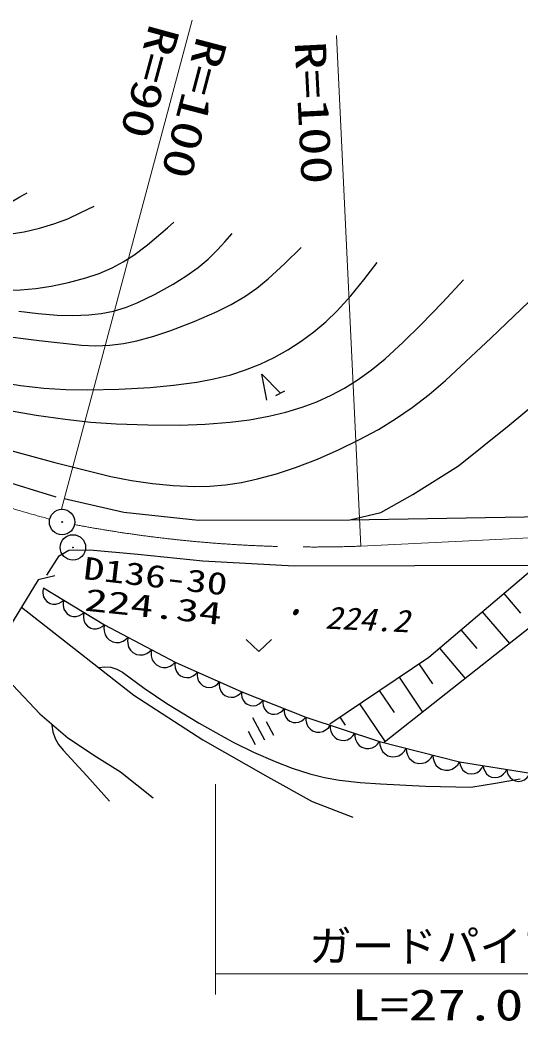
# Model space of a CAD drawing. Units: millimetres, scale not verified. Extents: x 40000 to 680000, y 20000 to 380000.
# Drawn here: x 468836 to 498252, y 236179 to 294977 of the extents above; entities that cross this region are included whole.
import ezdxf
from ezdxf.enums import TextEntityAlignment as Align

# ---------------------------------------------------------------- set-up
doc = ezdxf.new("R2010")
doc.units = ezdxf.units.MM
doc.header["$LTSCALE"] = 1000
doc.linetypes.add('CHAIN', pattern=[18.5, 12, -1.5, 3.5, -1.5])
for name, color, linetype, lineweight in [('M-BGD', 7, 'Continuous', 25), ('M-BGD-HTXT', 7, 'Continuous', 13), ('M-BMK', 2, 'CHAIN', 13)]:
    doc.layers.add(name, color=color, linetype=linetype, lineweight=lineweight)
doc.layers.add('M-BMK-SRVR', color=7, linetype='Continuous')
doc.styles.add('ＭＳ ゴシック', font='')
doc.styles.get('ＭＳ ゴシック').set_extended_font_data('MS Gothic')

# ---------------------------------------------------------------- blocks, each defined once
blk = doc.blocks.new('BUHIN141')
at = {"color": 3, "linetype": 'Continuous', "lineweight": 25}
for radius in [746, 22.5]:
    blk.add_circle((0, 0), radius, dxfattribs=at)
blk = doc.blocks.new('BUHIN169')
at = {"color": 7, "linetype": 'Continuous', "lineweight": 25}
blk.add_lwpolyline([(-611, 336), (-642, 170), (-635, 11), (-589, -189), (-495, -336), (-377, -461), (-188, -565), (-19, -598), (156, -599), (349, -530), (485, -450), (611, -336)], dxfattribs=at)
blk = doc.blocks.new('BUHIN170')
at = {"color": 7, "linetype": 'Continuous', "lineweight": 25}
blk.add_lwpolyline([(-708, 338), (-732, 150), (-713, -29), (-650, -250), (-534, -409), (-394, -542), (-174, -647), (17, -673), (214, -662), (426, -573), (573, -474), (708, -338)], dxfattribs=at)
blk = doc.blocks.new('BUHIN171')
at = {"color": 7, "linetype": 'Continuous', "lineweight": 25}
blk.add_lwpolyline([(-662, 261), (-673, 90), (-644, -71), (-573, -268), (-458, -405), (-322, -516), (-117, -597), (58, -608), (235, -587), (422, -492), (549, -393), (662, -261)], dxfattribs=at)
blk = doc.blocks.new('BUHIN172')
at = {"color": 7, "linetype": 'Continuous', "lineweight": 25}
blk.add_lwpolyline([(-636, 220), (-639, 57), (-606, -93), (-530, -276), (-417, -401), (-284, -500), (-86, -569), (80, -573), (246, -545), (419, -448), (535, -349), (636, -220)], dxfattribs=at)
blk = doc.blocks.new('BUHIN173')
at = {"color": 7, "linetype": 'Continuous', "lineweight": 25}
blk.add_lwpolyline([(-732, 210), (-726, 26), (-679, -142), (-582, -344), (-446, -478), (-290, -583), (-63, -648), (125, -642), (311, -601), (500, -481), (625, -362), (732, -210)], dxfattribs=at)
blk = doc.blocks.new('BUHIN174')
at = {"color": 7, "linetype": 'Continuous', "lineweight": 25}
blk.add_lwpolyline([(-791, 166), (-769, -29), (-707, -203), (-589, -409), (-435, -540), (-262, -639), (-17, -690), (182, -669), (376, -611), (566, -469), (689, -334), (791, -166)], dxfattribs=at)
blk = doc.blocks.new('BUHIN175')
at = {"color": 7, "linetype": 'Continuous', "lineweight": 25}
blk.add_lwpolyline([(-697, 79), (-663, -87), (-594, -232), (-476, -401), (-332, -502), (-174, -573), (41, -597), (211, -564), (374, -498), (527, -360), (623, -233), (697, -79)], dxfattribs=at)
blk = doc.blocks.new('BUHIN134')
at = {"color": 7, "linetype": 'Continuous', "lineweight": 25}
for p, q in [((-377, 649), (377, -649)), ((442, 434), (894, -344)), ((-596, -168), (-144, -947))]:
    blk.add_line(p, q, dxfattribs=at)
blk = doc.blocks.new('BUHIN133')
at = {"color": 7, "linetype": 'Continuous', "lineweight": 25}
blk.add_line((501, -572), (1020, -271), dxfattribs=at)
blk.add_lwpolyline([(-21, -875), (-377, 649), (770, -416)], dxfattribs=at)
blk = doc.blocks.new('BUHIN200')
at = {"color": 7, "linetype": 'Continuous', "lineweight": 25}
blk.add_lwpolyline([(-764, 324), (15, -352), (734, 388)], dxfattribs=at)
blk = doc.blocks.new('BUHIN4')
at = {"color": 3, "linetype": 'Continuous', "lineweight": 25}
for radius in [746, 22.5]:
    blk.add_circle((0, 0), radius, dxfattribs=at)

msp = doc.modelspace()

# ---------------------------------------------------------------- linework, layer by layer
at = {"layer": 'M-BGD'}
for p, q in [((497549, 271169), (499399, 272711)), ((494587, 268794), (497549, 271169)), ((491904, 267097), (494587, 268794)), ((465279, 268702), (470947, 266970)), ((490022, 266048), (491904, 267097)), ((471429, 266861), (474934, 266071)), ((474934, 266071), (479311, 265599)), ((488202, 265616), (490022, 266048)), ((488202, 265616), (501697, 265851)), ((479311, 265599), (488202, 265616)), ((470411, 262363), (471143, 263498)), ((471143, 263498), (471692, 263827)), ((471692, 263827), (472937, 263864)), ((472937, 263864), (475757, 263608)), ((475757, 263608), (479565, 263205)), ((479565, 263205), (484929, 262912)), ((484929, 262912), (499101, 262949)), ((492838, 257549), (499197, 262953)), ((470871, 262321), (469898, 262087)), ((469898, 262087), (463712, 251976)), ((502162, 261975), (490212, 252533)), ((470216, 261623), (473794, 259455)), ((497238, 261288), (498215, 260138)), ((468923, 260493), (471549, 258422)), ((495981, 260220), (497571, 258348)), ((473794, 259455), (477950, 257250)), ((494724, 259151), (495655, 258055)), ((471549, 258422), (475514, 255313)), ((487026, 253625), (492838, 257549)), ((493467, 258083), (494981, 256301)), ((477950, 257250), (481853, 255516)), ((492257, 257157), (493052, 255980)), ((491094, 256372), (492478, 254323)), ((468411, 255912), (470008, 254229)), ((475514, 255313), (479564, 252689)), ((481853, 255516), (485611, 254034)), ((489932, 255587), (490797, 254306)), ((488769, 254802), (490270, 252579)), ((470008, 254229), (471634, 252803)), ((485611, 254034), (489948, 252588)), ((487607, 254017), (487919, 253556)), ((471634, 252803), (473317, 251690)), ((479564, 252689), (483386, 250521)), ((489948, 252588), (494646, 251396)), ((473317, 251690), (474743, 250806)), ((494646, 251396), (498802, 250745)), ((474743, 250806), (476655, 249294)), ((483386, 250521), (485982, 249066)), ((485982, 249066), (488378, 248153))]:
    msp.add_line(p, q, dxfattribs=at)
for points in [[(456045, 288823), (456538, 288059), (457074, 287339), (457469, 286912), (457907, 286528), (458596, 286035), (459328, 285584), (460571, 284858), (461833, 284188), (462374, 283969), (462935, 283807), (463611, 283688), (464310, 283627), (465201, 283614), (466100, 283662), (466726, 283748), (467335, 283892), (467874, 284087), (468403, 284342), (468831, 284582), (469255, 284835)], [(468173, 282389), (469084, 282537), (469982, 282744), (470815, 282996), (471637, 283307), (472416, 283661), (473191, 284048)], [(468094, 279116), (468860, 279123), (469763, 279199), (470664, 279335), (471688, 279550), (472700, 279824), (473479, 280091), (474240, 280416), (474897, 280763), (475524, 281163), (476329, 281767), (477111, 282430), (477488, 282766), (477870, 283112)], [(468775, 277882), (469892, 277730), (471017, 277638), (471939, 277614), (472871, 277651), (473597, 277733), (474321, 277875), (475024, 278090), (475709, 278362), (476773, 278880), (477822, 279457), (478581, 279922), (479302, 280434), (479890, 280935), (480440, 281483), (480865, 281947), (481289, 282428)], [(467464, 276466), (469951, 276143), (472455, 275879), (473282, 275844), (474105, 275870), (474903, 275969), (475704, 276129), (476701, 276401), (477688, 276732), (479059, 277261), (480407, 277847), (481235, 278264), (482038, 278738), (482744, 279231), (483415, 279774), (484395, 280673), (485344, 281617)], [(467519, 273721), (468873, 273504), (470235, 273347), (471529, 273267), (472822, 273246), (474640, 273289), (476468, 273393), (477850, 273518), (479222, 273703), (480224, 273893), (481221, 274144), (482078, 274420), (482928, 274758), (483756, 275152), (484567, 275605), (485347, 276110), (486092, 276663), (486788, 277256), (487449, 277897), (488254, 278785), (489021, 279721), (489409, 280218), (489801, 280726)], [(468099, 272068), (469791, 271766), (471494, 271524), (472985, 271360), (474479, 271257), (476345, 271192), (478229, 271186), (479701, 271238), (481167, 271351), (482308, 271493), (483452, 271698), (484438, 271935), (485409, 272231), (486274, 272554), (487113, 272931), (487887, 273346), (488630, 273814), (489464, 274417), (490272, 275077), (491344, 276052), (492381, 277077), (493636, 278383), (494874, 279711)], [(467627, 269865), (470887, 268980), (474166, 268153), (475381, 267925), (476607, 267757), (477833, 267639), (479074, 267581), (479983, 267592), (480899, 267664), (481844, 267810), (482781, 268016), (483899, 268327), (485009, 268698), (486296, 269190), (487570, 269742), (488739, 270307), (489889, 270929), (490892, 271544), (491870, 272215), (492866, 272985), (493826, 273801), (496511, 276308), (499163, 278853)], [(473451, 256947), (473808, 256982), (474163, 256955), (474515, 256844), (474851, 256673), (476131, 255731), (477452, 254834), (479360, 253680), (481304, 252574), (482540, 251970), (483813, 251416), (484819, 251025), (485853, 250688), (486714, 250479), (487599, 250326), (488800, 250190), (490007, 250113), (492653, 249982), (495306, 249912), (496755, 250145), (498203, 250408)], [(470707, 253556), (470771, 253159), (470895, 252777), (471103, 252421), (471367, 252091), (472759, 250582), (474098, 249085)]]:
    msp.add_lwpolyline(points, dxfattribs=at)
at = {"layer": 'M-BGD-HTXT'}
for p, q in [((478944, 294977), (471262, 266236)), ((487424, 294058), (488850, 264071)), ((480311, 250099), (480311, 237730)), ((480311, 238947), (510929, 238947))]:
    msp.add_line(p, q, dxfattribs=at)
at = {"layer": 'M-BMK'}
msp.add_line((488850, 264071), (501657, 264699), dxfattribs=at)
for centre, radius, start, end in [((493861, 351795), 89228, 227.31525, 254.87164), ((486110, 339912), 75891, 259.31525, 272.0694)]:
    msp.add_arc(centre, radius, start, end, dxfattribs=at)

# ---------------------------------------------------------------- block references
at = {"layer": 'M-BGD', "rotation": 357.58723}
for name, p in [('BUHIN133', (483386, 273512)), ('BUHIN169', (470812, 261262)), ('BUHIN169', (472005, 260539)), ('BUHIN169', (473197, 259816)), ('BUHIN170', (474486, 259088)), ('BUHIN170', (475872, 258353)), ('BUHIN200', (482860, 258236)), ('BUHIN170', (477257, 257618)), ('BUHIN171', (478600, 256961)), ('BUHIN171', (479901, 256383)), ('BUHIN171', (481202, 255805)), ('BUHIN172', (482479, 255269)), ('BUHIN172', (483732, 254775)), ('BUHIN134', (482833, 253351)), ('BUHIN172', (484985, 254281)), ('BUHIN173', (486334, 253793)), ('BUHIN173', (487779, 253311)), ('BUHIN173', (489225, 252829)), ('BUHIN174', (490731, 252390)), ('BUHIN174', (492297, 251992)), ('BUHIN174', (493863, 251595)), ('BUHIN175', (495339, 251287)), ('BUHIN175', (496724, 251071)), ('BUHIN175', (498109, 250854))]:
    msp.add_blockref(name, p, dxfattribs=at)
at = {"layer": 'M-BMK-SRVR', "rotation": 357.58723}
for name, p in [('BUHIN4', (471305, 265488)), ('BUHIN141', (471943, 263996))]:
    msp.add_blockref(name, p, dxfattribs=at)

# ---------------------------------------------------------------- texts
at = {"layer": 'M-BGD-HTXT', "style": 'ＭＳ ゴシック'}
for s, height, rotation, width, p in [('R=90', 1833, 254.8, 1.35, (475934, 294974)), ('R=100', 1833, 255.3, 1.35, (478714, 294239)), ('R=100', 1833, 272.9, 1.35, (484409, 293662)), ('D136-30', 1320, 353.4, 1.35, (472464, 261748)), ('224.34', 1320, 354, 1.5, (472543, 259896))]:
    msp.add_text(s, height=height, rotation=rotation, dxfattribs=dict(at, width=width)).set_placement(p, align=Align.BOTTOM_LEFT)
at = {"layer": 'M-BGD-HTXT', "style": 'ＭＳ ゴシック', "oblique": 15}
for s, width, p in [('224.2', 1.1, (486712, 258833)), ('・', 0.85, (484042, 259160))]:
    msp.add_text(s, height=1320, rotation=357.4, dxfattribs=dict(at, width=width)).set_placement(p, align=Align.BOTTOM_LEFT)
at = {"layer": 'M-BGD-HTXT', "style": 'ＭＳ ゴシック'}
msp.add_text('ガードパイプ', height=1833, dxfattribs=at).set_placement((485810, 239113), align=Align.BOTTOM_LEFT)
at = {"layer": 'M-BGD-HTXT', "style": 'ＭＳ ゴシック', "width": 1.35}
msp.add_text('L=27.0', height=1833, dxfattribs=at).set_placement((488292, 235659), align=Align.BOTTOM_LEFT)

doc.saveas('drawing.dxf')
